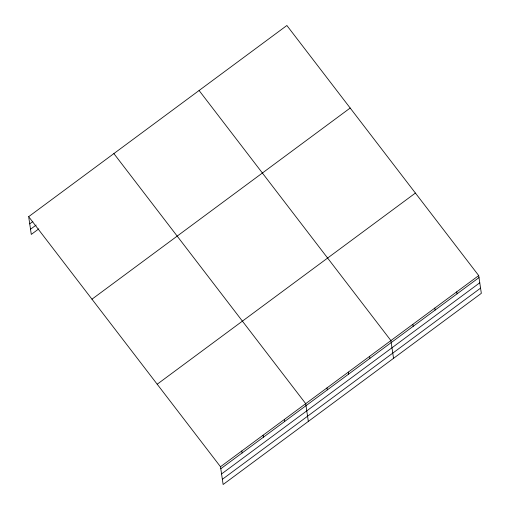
<?xml version="1.0" encoding="UTF-8"?>
<svg xmlns="http://www.w3.org/2000/svg" width="510" height="510" viewBox="0 0 510 510"><rect width="100%" height="100%" fill="white"/><g stroke="black" fill="none" stroke-linecap="round" stroke-linejoin="round"><path stroke-width="0.76" d="M28.668 216.667L286.875 25.5L478.711 275.578L481.332 293.333L223.125 484.5L220.498 466.746L28.668 216.667L31.288 234.422L38.811 228.856M29.733 223.864L32.863 221.55M30.523 229.219L36.165 225.05M91.972 299.191L350.185 108.024M157.195 384.221L415.408 193.054M220.498 466.746L478.711 275.578M220.798 468.754L479.005 277.587M221.563 473.949L479.77 282.782M222.354 479.304L480.56 288.137M199.085 90.493L390.915 340.578L393.541 358.332M113.877 153.58L305.707 403.659L308.333 421.413M456.762 291.828L457.056 293.837M434.813 308.078L435.113 310.086M412.864 324.328L413.164 326.336M369.616 356.35L369.909 358.351M348.311 372.121L348.611 374.123M327.012 387.887L327.305 389.895M284.408 419.43L284.701 421.438M263.103 435.202L263.402 437.21M241.804 450.974L242.097 452.982"/></g></svg>
